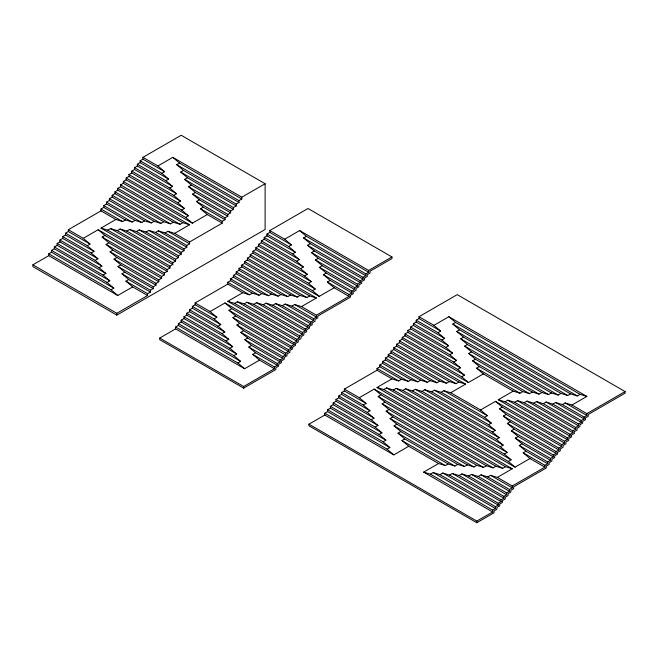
<?xml version="1.0" encoding="UTF-8"?>
<svg xmlns="http://www.w3.org/2000/svg" width="658" height="658" viewBox="0 0 658 658"><rect width="100%" height="100%" fill="white"/><g stroke="black" fill="none" stroke-linecap="round" stroke-linejoin="round"><path stroke-width="0.99" d="M142.951 157.344L157.871 165.964L172.791 157.344L241.799 197.194L241.799 199.02L179.552 163.085L176.755 164.697L239.002 200.641L239.002 202.467L183.516 170.43L180.72 172.051L236.206 204.087L236.206 205.913L187.481 177.783L184.684 179.395L233.409 207.533L233.409 209.359L191.445 185.128L188.64 186.749L230.613 210.979L230.613 212.805L195.401 192.481L192.605 194.094L227.816 214.426L227.816 216.252L199.366 199.826L196.569 201.447L225.011 217.864L225.011 219.698L203.33 207.18L200.534 208.792L222.215 221.31L222.215 223.144L207.295 214.533L192.375 223.144L123.359 183.302L123.359 181.468L185.614 217.411L188.41 215.791L126.163 179.856L126.163 178.022L181.649 210.058L184.446 208.446L128.96 176.41L128.96 174.576L177.685 202.713L180.481 201.093L131.756 172.964L131.756 171.129L173.72 195.36L176.517 193.748L134.553 169.517L134.553 167.683L169.756 188.015L172.561 186.395L137.349 166.071L137.349 164.237L165.791 180.662L168.596 179.05L140.146 162.625L140.146 160.791L161.835 173.309L164.632 171.697L142.951 159.178L142.951 157.344L181.18 135.268L265.116 183.73L265.116 229.502L116.836 315.108L32.9 266.646L32.9 264.82L48.758 255.666L117.766 295.508L132.686 286.896L147.606 295.508L147.606 293.682L125.925 281.163L128.721 279.543L150.411 292.062L150.411 290.236L121.96 273.81L124.765 272.198L153.207 288.615L153.207 286.789L117.996 266.465L120.801 264.845L156.004 285.169L156.004 283.343L114.04 259.112L116.836 257.5L158.8 281.723L158.8 279.897L110.075 251.759L112.872 250.147L161.597 278.276L161.597 276.45L106.111 244.414L108.907 242.794L164.393 274.83L164.393 273.004L102.146 237.061L104.943 235.449L167.198 271.392L167.198 269.558L98.182 229.716L83.262 238.328L68.342 229.716L68.342 231.542L90.023 244.06L87.226 245.681L65.545 233.162L65.545 234.988L93.987 251.414L91.191 253.026L62.74 236.609L62.74 238.435L97.952 258.759L95.155 260.379L59.944 240.055L59.944 241.881L101.916 266.112L99.111 267.724L57.147 243.501L57.147 245.327L105.872 273.465L103.076 275.077L54.351 246.947L54.351 248.773L109.837 280.81L107.04 282.43L51.554 250.385L51.554 252.22L113.801 288.163L111.005 289.775L48.758 253.832L48.758 255.666M140.146 160.791L142.951 159.178M137.349 164.237L140.146 162.625M134.553 167.683L137.349 166.071M131.756 171.129L134.553 169.517M128.96 174.576L131.756 172.964M126.163 178.022L128.96 176.41M123.359 181.468L126.163 179.856M182.817 222.684L180.021 224.304L173.26 222.231L170.455 223.843L163.694 221.771L160.897 223.383L154.137 221.31L151.34 222.93L144.579 220.858L141.783 222.47L135.022 220.397L132.225 222.017L125.464 219.945L122.659 221.557L115.898 219.484L100.978 228.096L107.739 230.168L110.536 228.556L117.297 230.629L120.101 229.017L126.862 231.09L129.659 229.469L136.42 231.542L139.216 229.93L145.977 232.003L148.774 230.39L155.535 232.463L158.331 230.843L165.092 232.916L167.897 231.303L174.658 233.376L189.578 224.756L182.817 222.684L120.562 186.749L120.562 184.914L123.359 183.302M173.26 222.231L117.766 190.195L117.766 188.361L120.562 186.749M163.694 221.771L114.969 193.641L114.969 191.807L117.766 190.195M154.137 221.31L112.173 197.087L112.173 195.253L114.969 193.641M144.579 220.858L109.376 200.534L109.376 198.7L112.173 197.087M135.022 220.397L106.571 203.98L106.571 202.146L109.376 200.534M125.464 219.945L103.775 207.426L103.775 205.592L106.571 203.98M68.342 229.716L100.978 210.864L100.978 209.038L103.775 207.426M65.545 233.162L68.342 231.542M62.74 236.609L65.545 234.988M59.944 240.055L62.74 238.435M57.147 243.501L59.944 241.881M54.351 246.947L57.147 245.327M51.554 250.385L54.351 248.773M48.758 253.832L51.554 252.22M241.799 197.194L265.116 183.73M239.002 200.641L241.799 199.02M236.206 204.087L239.002 202.467M233.409 207.533L236.206 205.913M230.613 210.979L233.409 209.359M227.816 214.426L230.613 212.805M225.011 217.864L227.816 216.252M222.215 221.31L225.011 219.698M174.658 233.376L189.578 241.988L222.215 223.144M165.092 232.916L186.782 245.434L189.578 243.822L189.578 241.988M155.535 232.463L183.985 248.88L186.782 247.268L186.782 245.434M145.977 232.003L181.18 252.327L183.985 250.714L183.985 248.88M136.42 231.542L178.384 255.773L181.18 254.161L181.18 252.327M126.862 231.09L175.587 259.219L178.384 257.607L178.384 255.773M117.297 230.629L172.791 262.665L175.587 261.053L175.587 259.219M107.739 230.168L169.994 266.112L172.791 264.5L172.791 262.665M167.198 269.558L169.994 267.946L169.994 266.112M164.393 273.004L167.198 271.392M161.597 276.45L164.393 274.83M158.8 279.897L161.597 278.276M156.004 283.343L158.8 281.723M153.207 286.789L156.004 285.169M150.411 290.236L153.207 288.615M147.606 293.682L150.411 292.062M32.9 264.82L116.836 313.282L147.606 295.508M269.78 230.571L284.7 239.191L299.62 230.571L368.636 270.422L368.636 272.248L306.381 236.312L303.585 237.925L365.84 273.868L365.84 275.694L310.346 243.657L307.549 245.278L363.043 277.314L363.043 279.14L314.31 251.011L311.514 252.623L360.239 280.76L360.239 282.586L318.275 258.355L315.478 259.976L357.442 284.198L357.442 286.033L322.239 265.709L319.443 267.321L354.646 287.645L354.646 289.479L326.204 273.054L323.407 274.674L351.849 291.091L351.849 292.925L330.168 280.407L327.371 282.019L349.053 294.537L349.053 296.371L334.132 287.76L319.204 296.371L250.196 256.53L250.196 254.695L312.443 290.639L315.248 289.018L252.993 253.083L252.993 251.249L308.487 283.285L311.283 281.673L255.789 249.637L255.789 247.803L304.522 275.941L307.319 274.32L258.586 246.191L258.586 244.357L300.558 268.587L303.354 266.975L261.391 242.744L261.391 240.91L296.594 261.234L299.39 259.622L264.187 239.298L264.187 237.464L292.629 253.889L295.426 252.277L266.984 235.852L266.984 234.018L288.665 246.536L291.461 244.924L269.78 232.406L269.78 230.571L308.018 208.496L391.954 256.957L391.954 258.569L370.035 271.228L370.035 273.054L367.238 274.674L367.238 276.5L364.442 278.12L364.442 279.946L361.645 281.566L361.645 283.392L358.84 285.013L358.84 286.839L356.044 288.459L356.044 290.285L353.247 291.905L353.247 293.731L350.451 295.352L350.451 297.177L317.806 316.021L317.806 317.855L315.009 319.467L315.009 321.301L312.213 322.913L312.213 324.748L309.416 326.36L309.416 328.194L306.62 329.806L306.62 331.64L303.823 333.252L303.823 335.087L301.019 336.699L301.019 338.533L298.222 340.145L298.222 341.979L295.426 343.591L295.426 345.425L292.629 347.037L292.629 348.872L289.833 350.484L289.833 352.318L287.036 353.93L287.036 355.764L284.231 357.376L284.231 359.202L281.435 360.823L281.435 362.648L278.638 364.269L278.638 366.095L275.842 367.715L275.842 369.541L243.666 388.121L159.73 339.66L159.73 338.048L175.587 328.893L244.603 368.735L259.523 360.123L274.444 368.735L274.444 366.909L252.762 354.391L255.559 352.77L277.24 365.289L277.24 363.463L248.798 347.037L251.595 345.425L280.037 361.842L280.037 360.016L244.834 339.684L247.63 338.072L282.833 358.396L282.833 356.57L240.869 332.339L243.666 330.727L285.638 354.95L285.638 353.124L236.905 324.986L239.701 323.374L288.434 351.504L288.434 349.678L232.94 317.641L235.737 316.021L291.231 348.057L291.231 346.231L228.976 310.288L231.781 308.676L294.027 344.611L294.027 342.785L225.011 302.943L210.091 311.555L195.171 302.943L195.171 304.769L216.852 317.288L214.056 318.908L192.375 306.389L192.375 308.215L220.817 324.641L218.02 326.253L189.578 309.836L189.578 311.662L224.781 331.986L221.985 333.606L186.782 313.282L186.782 315.108L228.745 339.339L225.949 340.951L183.985 316.72L183.985 318.554L232.71 346.684L229.913 348.304L181.18 320.166L181.18 322.001L236.674 354.037L233.878 355.649L178.384 323.613L178.384 325.447L240.639 361.39L237.842 363.002L175.587 327.059L175.587 328.893M266.984 234.018L269.78 232.406M264.187 237.464L266.984 235.852M261.391 240.91L264.187 239.298M258.586 244.357L261.391 242.744M255.789 247.803L258.586 246.191M252.993 251.249L255.789 249.637M250.196 254.695L252.993 253.083M309.647 295.911L306.85 297.531L300.089 295.458L297.293 297.071L290.532 294.998L287.735 296.61L280.974 294.537L278.169 296.158L271.409 294.085L268.612 295.697L261.851 293.624L259.055 295.236L252.294 293.164L249.497 294.784L242.736 292.711L227.816 301.323L234.577 303.396L237.374 301.783L244.134 303.856L246.931 302.244L253.692 304.317L256.488 302.696L263.249 304.769L266.046 303.157L272.815 305.23L275.612 303.609L282.372 305.682L285.169 304.07L291.93 306.143L294.726 304.531L301.487 306.603L316.408 297.984L309.647 295.911L247.4 259.976L247.4 258.142L250.196 256.53M300.089 295.458L244.603 263.422L244.603 261.588L247.4 259.976M290.532 294.998L241.799 266.868L241.799 265.034L244.603 263.422M280.974 294.537L239.002 270.315L239.002 268.48L241.799 266.868M271.409 294.085L236.206 273.761L236.206 271.927L239.002 270.315M261.851 293.624L233.409 277.199L233.409 275.373L236.206 273.761M252.294 293.164L230.613 280.645L230.613 278.819L233.409 277.199M195.171 302.943L227.816 284.091L227.816 282.266L230.613 280.645M192.375 306.389L195.171 304.769M189.578 309.836L192.375 308.215M186.782 313.282L189.578 311.662M183.985 316.72L186.782 315.108M181.18 320.166L183.985 318.554M178.384 323.613L181.18 322.001M175.587 327.059L178.384 325.447M368.636 270.422L391.954 256.957M365.84 273.868L368.636 272.248M363.043 277.314L365.84 275.694M360.239 280.76L363.043 279.14M357.442 284.198L360.239 282.586M354.646 287.645L357.442 286.033M351.849 291.091L354.646 289.479M349.053 294.537L351.849 292.925M301.487 306.603L316.408 315.215L349.053 296.371M291.93 306.143L313.611 318.661L316.408 317.049L316.408 315.215M282.372 305.682L310.815 322.107L313.611 320.495L313.611 318.661M272.815 305.23L308.018 325.554L310.815 323.942L310.815 322.107M263.249 304.769L305.222 329L308.018 327.388L308.018 325.554M253.692 304.317L302.425 332.446L305.222 330.834L305.222 329M244.134 303.856L299.62 335.893L302.425 334.28L302.425 332.446M234.577 303.396L296.824 339.339L299.62 337.727L299.62 335.893M294.027 342.785L296.824 341.165L296.824 339.339M291.231 346.231L294.027 344.611M288.434 349.678L291.231 348.057M285.638 353.124L288.434 351.504M282.833 356.57L285.638 354.95M280.037 360.016L282.833 358.396M277.24 363.463L280.037 361.842M274.444 366.909L277.24 365.289M159.73 338.048L243.666 386.501L274.444 368.735M513.191 391.132L498.27 399.751L505.031 401.824L507.828 400.204L514.589 402.277L517.385 400.664L524.146 402.737L526.943 401.125L533.704 403.198L536.5 401.577L543.261 403.65L546.066 402.038L552.827 404.111L555.623 402.499L562.384 404.571L565.181 402.951L571.942 405.024L586.862 396.412L580.101 394.339L577.305 395.952L570.544 393.879L567.747 395.499L560.986 393.426L558.19 395.039L551.429 392.966L548.624 394.578L541.863 392.505L539.067 394.126L532.306 392.053L529.509 393.665L522.748 391.592L519.952 393.204L513.191 391.132L483.342 373.909L468.422 382.52L399.414 342.678L399.414 340.844L461.661 376.787L464.458 375.167L402.211 339.232L402.211 337.398L457.697 369.434L460.493 367.822L405.007 335.786L405.007 333.951L453.732 362.089L456.537 360.469L407.804 332.339L407.804 330.505L449.768 354.736L452.572 353.124L410.6 328.893L410.6 327.059L445.811 347.391L448.608 345.771L413.397 325.447L413.397 323.613L441.847 340.038L444.644 338.426L416.201 322.001L416.201 320.166L437.883 332.685L440.679 331.073L418.998 318.554L418.998 316.72L457.236 294.644L625.1 391.568L625.1 393.18L588.26 414.45L588.26 416.275L585.464 417.896L585.464 419.722L582.667 421.342L582.667 423.168L579.871 424.788L579.871 426.614L577.074 428.235L577.074 430.061L574.269 431.681L574.269 433.507L571.473 435.127L571.473 436.953L568.677 438.573L568.677 440.399L565.88 442.02L565.88 443.846L563.084 445.466L563.084 447.292L560.287 448.912L560.287 450.738L557.49 452.359L557.49 454.185L554.686 455.797L554.686 457.631L551.889 459.243L551.889 461.077L549.093 462.689L549.093 464.523L546.296 466.135L546.296 467.97L513.651 486.813L513.651 488.647L510.855 490.259L510.855 492.094L508.058 493.706L508.058 495.54L505.262 497.152L505.262 498.986L502.465 500.598L502.465 502.432L499.669 504.044L499.669 505.879L496.864 507.491L496.864 509.317L494.068 510.937L494.068 512.763L476.82 522.732L308.947 425.808L308.947 424.196L324.805 415.042L393.813 454.884L408.733 446.272L438.582 463.503L445.343 465.576L448.139 463.956L454.9 466.029L457.697 464.416L464.458 466.489L467.254 464.877L474.015 466.95L476.82 465.329L483.581 467.402L486.377 465.79L493.138 467.863L495.935 466.242L502.696 468.315L505.492 466.703L512.253 468.776L497.333 477.395L490.572 475.323L487.775 476.935L481.014 474.862L478.218 476.474L471.457 474.402L468.66 476.022L461.891 473.949L459.095 475.561L452.334 473.489L449.537 475.101L442.776 473.028L439.98 474.648L433.219 472.576L430.422 474.188L423.662 472.115L438.582 463.503M416.201 320.166L418.998 318.554M413.397 323.613L416.201 322.001M410.6 327.059L413.397 325.447M407.804 330.505L410.6 328.893M405.007 333.951L407.804 332.339M402.211 337.398L405.007 335.786M399.414 340.844L402.211 339.232M458.865 382.059L456.068 383.68L449.307 381.607L446.511 383.219L439.75 381.147L436.945 382.759L430.184 380.686L427.387 382.306L420.626 380.234L417.83 381.846L411.069 379.773L408.273 381.393L401.512 379.312L398.715 380.933L391.954 378.86L377.026 387.472L383.787 389.544L386.591 387.932L393.352 390.005L396.149 388.393L402.91 390.465L405.706 388.845L412.467 390.918L415.264 389.306L422.025 391.378L424.821 389.758L431.582 391.831L434.387 390.219L441.148 392.291L443.944 390.679L450.705 392.752L465.625 384.132L458.865 382.059L396.609 346.124L396.609 344.29L399.414 342.678M449.307 381.607L393.813 349.571L393.813 347.737L396.609 346.124M418.998 316.72L433.918 325.34L448.838 316.72L586.862 396.412M439.75 381.147L391.017 353.017L391.017 351.183L393.813 349.571M430.184 380.686L388.22 356.463L388.22 354.629L391.017 353.017M420.626 380.234L385.424 359.91L385.424 358.075L388.22 356.463M411.069 379.773L382.627 363.356L382.627 361.522L385.424 359.91M401.512 379.312L379.831 366.794L379.831 364.968L382.627 363.356M570.544 393.879L459.564 329.806L452.803 324.073L455.599 322.461L580.101 394.339M324.805 415.042L324.805 413.208L387.052 449.151L389.849 447.539L327.602 411.595L327.602 409.761L383.088 441.798L385.892 440.186L330.398 408.149L330.398 406.315L379.123 434.453L381.928 432.841L333.195 404.703L333.195 402.877L375.167 427.1L377.963 425.487L335.991 401.257L335.991 399.431L371.202 419.755L373.999 418.134L338.796 397.81L338.796 395.984L367.238 412.401L370.035 410.789L341.592 394.364L341.592 392.538L363.274 405.057L366.07 403.436L344.389 390.918L344.389 389.092L377.026 370.24L377.026 368.414L379.831 366.794M341.592 392.538L344.389 390.918M338.796 395.984L341.592 394.364M335.991 399.431L338.796 397.81M560.986 393.426L463.528 337.159L456.767 331.426L459.564 329.806M333.195 402.877L335.991 401.257M330.398 406.315L333.195 404.703M327.602 409.761L330.398 408.149M324.805 413.208L327.602 411.595M551.429 392.966L467.493 344.504L460.732 338.771L463.528 337.159M344.389 389.092L359.309 397.703L374.229 389.092L512.253 468.776M541.863 392.505L471.457 351.857L464.696 346.124L467.493 344.504M495.935 466.242L384.955 402.17L378.194 396.437L380.99 394.825L505.492 466.703M532.306 392.053L475.421 359.202L468.66 353.469L471.457 351.857M486.377 465.79L388.919 409.523L382.158 403.79L384.955 402.17M522.748 391.592L479.378 366.555L472.617 360.823L475.421 359.202M476.82 465.329L392.884 416.876L386.123 411.135L388.919 409.523M483.342 373.909L476.581 368.167L479.378 366.555M467.254 464.877L396.848 424.221L390.087 418.488L392.884 416.876M457.697 464.416L400.812 431.574L394.052 425.833L396.848 424.221M448.139 463.956L404.777 438.919L398.016 433.186L400.812 431.574M408.733 446.272L401.972 440.539L404.777 438.919M450.705 392.752L480.546 409.983L495.466 401.364L564.482 441.205L567.278 439.593L567.278 437.759L505.031 401.824M441.148 392.291L484.51 417.328L487.307 415.716L480.546 409.983M499.43 408.717L561.685 444.652L561.685 446.486L506.191 414.45L499.43 408.717L502.227 407.096L564.482 443.04L564.482 441.205M431.582 391.831L488.475 424.681L491.271 423.061L484.51 417.328M503.395 416.062L558.889 448.098L558.889 449.932L510.156 421.794L503.395 416.062L506.191 414.45M422.025 391.378L492.439 432.026L495.235 430.414L488.475 424.681M507.359 423.415L556.084 451.544L556.084 453.378L514.12 429.148L507.359 423.415L510.156 421.794M412.467 390.918L496.403 439.38L499.2 437.759L492.439 432.026M511.324 430.76L553.288 454.991L553.288 456.825L518.085 436.501L511.324 430.76L514.12 429.148M402.91 390.465L500.368 446.724L503.164 445.112L496.403 439.38M515.288 438.113L550.491 458.437L550.491 460.271L522.049 443.846L515.288 438.113L518.085 436.501M393.352 390.005L504.332 454.078L507.129 452.465L500.368 446.724M519.252 445.466L547.695 461.883L547.695 463.717L526.013 451.199L519.252 445.466L522.049 443.846M571.942 405.024L586.862 413.643L625.1 391.568M562.384 404.571L584.065 417.09L586.862 415.469L586.862 413.643M383.787 389.544L508.289 461.431L511.093 459.81L504.332 454.078M523.217 452.811L544.898 465.329L544.898 467.164L529.978 458.544L523.217 452.811L526.013 451.199M552.827 404.111L581.269 420.536L584.065 418.916L584.065 417.09M543.261 403.65L578.472 423.982L581.269 422.362L581.269 420.536M533.704 403.198L575.676 427.429L578.472 425.808L578.472 423.982M524.146 402.737L572.871 430.875L575.676 429.255L575.676 427.429M514.589 402.277L570.075 434.313L572.871 432.701L572.871 430.875M377.026 387.472L515.05 467.164L529.978 458.544M567.278 437.759L570.075 436.147L570.075 434.313M561.685 444.652L564.482 443.04M558.889 448.098L561.685 446.486M556.084 451.544L558.889 449.932M553.288 454.991L556.084 453.378M550.491 458.437L553.288 456.825M547.695 461.883L550.491 460.271M544.898 465.329L547.695 463.717M497.333 477.395L512.253 486.007L544.898 467.164M487.775 476.935L509.457 489.453L512.253 487.841L512.253 486.007M478.218 476.474L506.66 492.9L509.457 491.279L509.457 489.453M468.66 476.022L503.864 496.346L506.66 494.726L506.66 492.9M459.095 475.561L501.067 499.792L503.864 498.172L503.864 496.346M449.537 475.101L498.27 503.238L501.067 501.618L501.067 499.792M439.98 474.648L495.466 506.685L498.27 505.064L498.27 503.238M430.422 474.188L492.669 510.131L495.466 508.511L495.466 506.685M308.947 424.196L476.82 521.111L492.669 511.957L492.669 510.131M452.803 324.073L577.305 395.952M456.767 331.426L567.747 395.499M460.732 338.771L558.19 395.039M565.181 402.951L586.862 415.469M464.696 346.124L548.624 394.578M555.623 402.499L584.065 418.916M468.66 353.469L539.067 394.126M546.066 402.038L581.269 422.362M472.617 360.823L529.509 393.665M536.5 401.577L578.472 425.808M476.581 368.167L519.952 393.204M526.943 401.125L575.676 429.255M517.385 400.664L572.871 432.701M507.828 400.204L570.075 436.147M498.27 399.751L567.278 439.593M120.562 184.914L189.578 224.756M247.4 258.142L316.408 297.984M396.609 344.29L465.625 384.132M117.766 188.361L180.021 224.304M244.603 261.588L306.85 297.531M393.813 347.737L456.068 383.68M114.969 191.807L170.455 223.843M241.799 265.034L297.293 297.071M391.017 351.183L446.511 383.219M112.173 195.253L160.897 223.383M239.002 268.48L287.735 296.61M388.22 354.629L436.945 382.759M167.897 231.303L189.578 243.822M294.726 304.531L316.408 317.049M443.944 390.679L487.307 415.716M109.376 198.7L151.34 222.93M236.206 271.927L278.169 296.158M385.424 358.075L427.387 382.306M158.331 230.843L186.782 247.268M285.169 304.07L313.611 320.495M434.387 390.219L491.271 423.061M106.571 202.146L141.783 222.47M233.409 275.373L268.612 295.697M382.627 361.522L417.83 381.846M148.774 230.39L183.985 250.714M275.612 303.609L310.815 323.942M424.821 389.758L495.235 430.414M103.775 205.592L132.225 222.017M230.613 278.819L259.055 295.236M379.831 364.968L408.273 381.393M139.216 229.93L181.18 254.161M266.046 303.157L308.018 327.388M415.264 389.306L499.2 437.759M100.978 209.038L122.659 221.557M227.816 282.266L249.497 294.784M377.026 368.414L398.715 380.933M100.978 210.864L115.898 219.484M227.816 284.091L242.736 292.711M377.026 370.24L391.954 378.86M129.659 229.469L178.384 257.607M256.488 302.696L305.222 330.834M405.706 388.845L503.164 445.112M120.101 229.017L175.587 261.053M246.931 302.244L302.425 334.28M396.149 388.393L507.129 452.465M110.536 228.556L172.791 264.5M237.374 301.783L299.62 337.727M386.591 387.932L511.093 459.81M100.978 228.096L169.994 267.946M227.816 301.323L296.824 341.165M378.194 396.437L502.696 468.315M382.158 403.79L493.138 467.863M386.123 411.135L483.581 467.402M490.572 475.323L512.253 487.841M390.087 418.488L474.015 466.95M481.014 474.862L509.457 491.279M394.052 425.833L464.458 466.489M471.457 474.402L506.66 494.726M398.016 433.186L454.9 466.029M461.891 473.949L503.864 498.172M401.972 440.539L445.343 465.576M452.334 473.489L501.067 501.618M442.776 473.028L498.27 505.064M433.219 472.576L495.466 508.511M423.662 472.115L492.669 511.957M448.838 316.72L455.599 322.461M433.918 325.34L440.679 331.073M437.883 332.685L444.644 338.426M441.847 340.038L448.608 345.771M445.811 347.391L452.572 353.124M449.768 354.736L456.537 360.469M299.62 230.571L306.381 236.312M453.732 362.089L460.493 367.822M303.585 237.925L310.346 243.657M495.466 401.364L502.227 407.096M457.697 369.434L464.458 375.167M307.549 245.278L314.31 251.011M461.661 376.787L468.422 382.52M311.514 252.623L318.275 258.355M315.478 259.976L322.239 265.709M319.443 267.321L326.204 273.054M284.7 239.191L291.461 244.924M323.407 274.674L330.168 280.407M288.665 246.536L295.426 252.277M327.371 282.019L334.132 287.76M292.629 253.889L299.39 259.622M296.594 261.234L303.354 266.975M172.791 157.344L179.552 163.085M300.558 268.587L307.319 274.32M176.755 164.697L183.516 170.43M304.522 275.941L311.283 281.673M180.72 172.051L187.481 177.783M308.487 283.285L315.248 289.018M184.684 179.395L191.445 185.128M312.443 290.639L319.204 296.371M188.64 186.749L195.401 192.481M508.289 461.431L515.05 467.164M192.605 194.094L199.366 199.826M157.871 165.964L164.632 171.697M196.569 201.447L203.33 207.18M161.835 173.309L168.596 179.05M200.534 208.792L207.295 214.533M165.791 180.662L172.561 186.395M169.756 188.015L176.517 193.748M173.72 195.36L180.481 201.093M177.685 202.713L184.446 208.446M181.649 210.058L188.41 215.791M185.614 217.411L192.375 223.144M374.229 389.092L380.99 394.825M359.309 397.703L366.07 403.436M363.274 405.057L370.035 410.789M367.238 412.401L373.999 418.134M371.202 419.755L377.963 425.487M375.167 427.1L381.928 432.841M225.011 302.943L231.781 308.676M379.123 434.453L385.892 440.186M228.976 310.288L235.737 316.021M383.088 441.798L389.849 447.539M232.94 317.641L239.701 323.374M387.052 449.151L393.813 454.884M236.905 324.986L243.666 330.727M240.869 332.339L247.63 338.072M244.834 339.684L251.595 345.425M210.091 311.555L216.852 317.288M248.798 347.037L255.559 352.77M214.056 318.908L220.817 324.641M252.762 354.391L259.523 360.123M218.02 326.253L224.781 331.986M221.985 333.606L228.745 339.339M98.182 229.716L104.943 235.449M225.949 340.951L232.71 346.684M102.146 237.061L108.907 242.794M229.913 348.304L236.674 354.037M106.111 244.414L112.872 250.147M233.878 355.649L240.639 361.39M110.075 251.759L116.836 257.5M237.842 363.002L244.603 368.735M114.04 259.112L120.801 264.845M117.996 266.465L124.765 272.198M83.262 238.328L90.023 244.06M121.96 273.81L128.721 279.543M87.226 245.681L93.987 251.414M125.925 281.163L132.686 286.896M91.191 253.026L97.952 258.759M95.155 260.379L101.916 266.112M99.111 267.724L105.872 273.465M103.076 275.077L109.837 280.81M107.04 282.43L113.801 288.163M111.005 289.775L117.766 295.508M476.82 521.111L476.82 522.732M243.666 386.501L243.666 388.121M116.836 313.282L116.836 315.108"/></g></svg>
